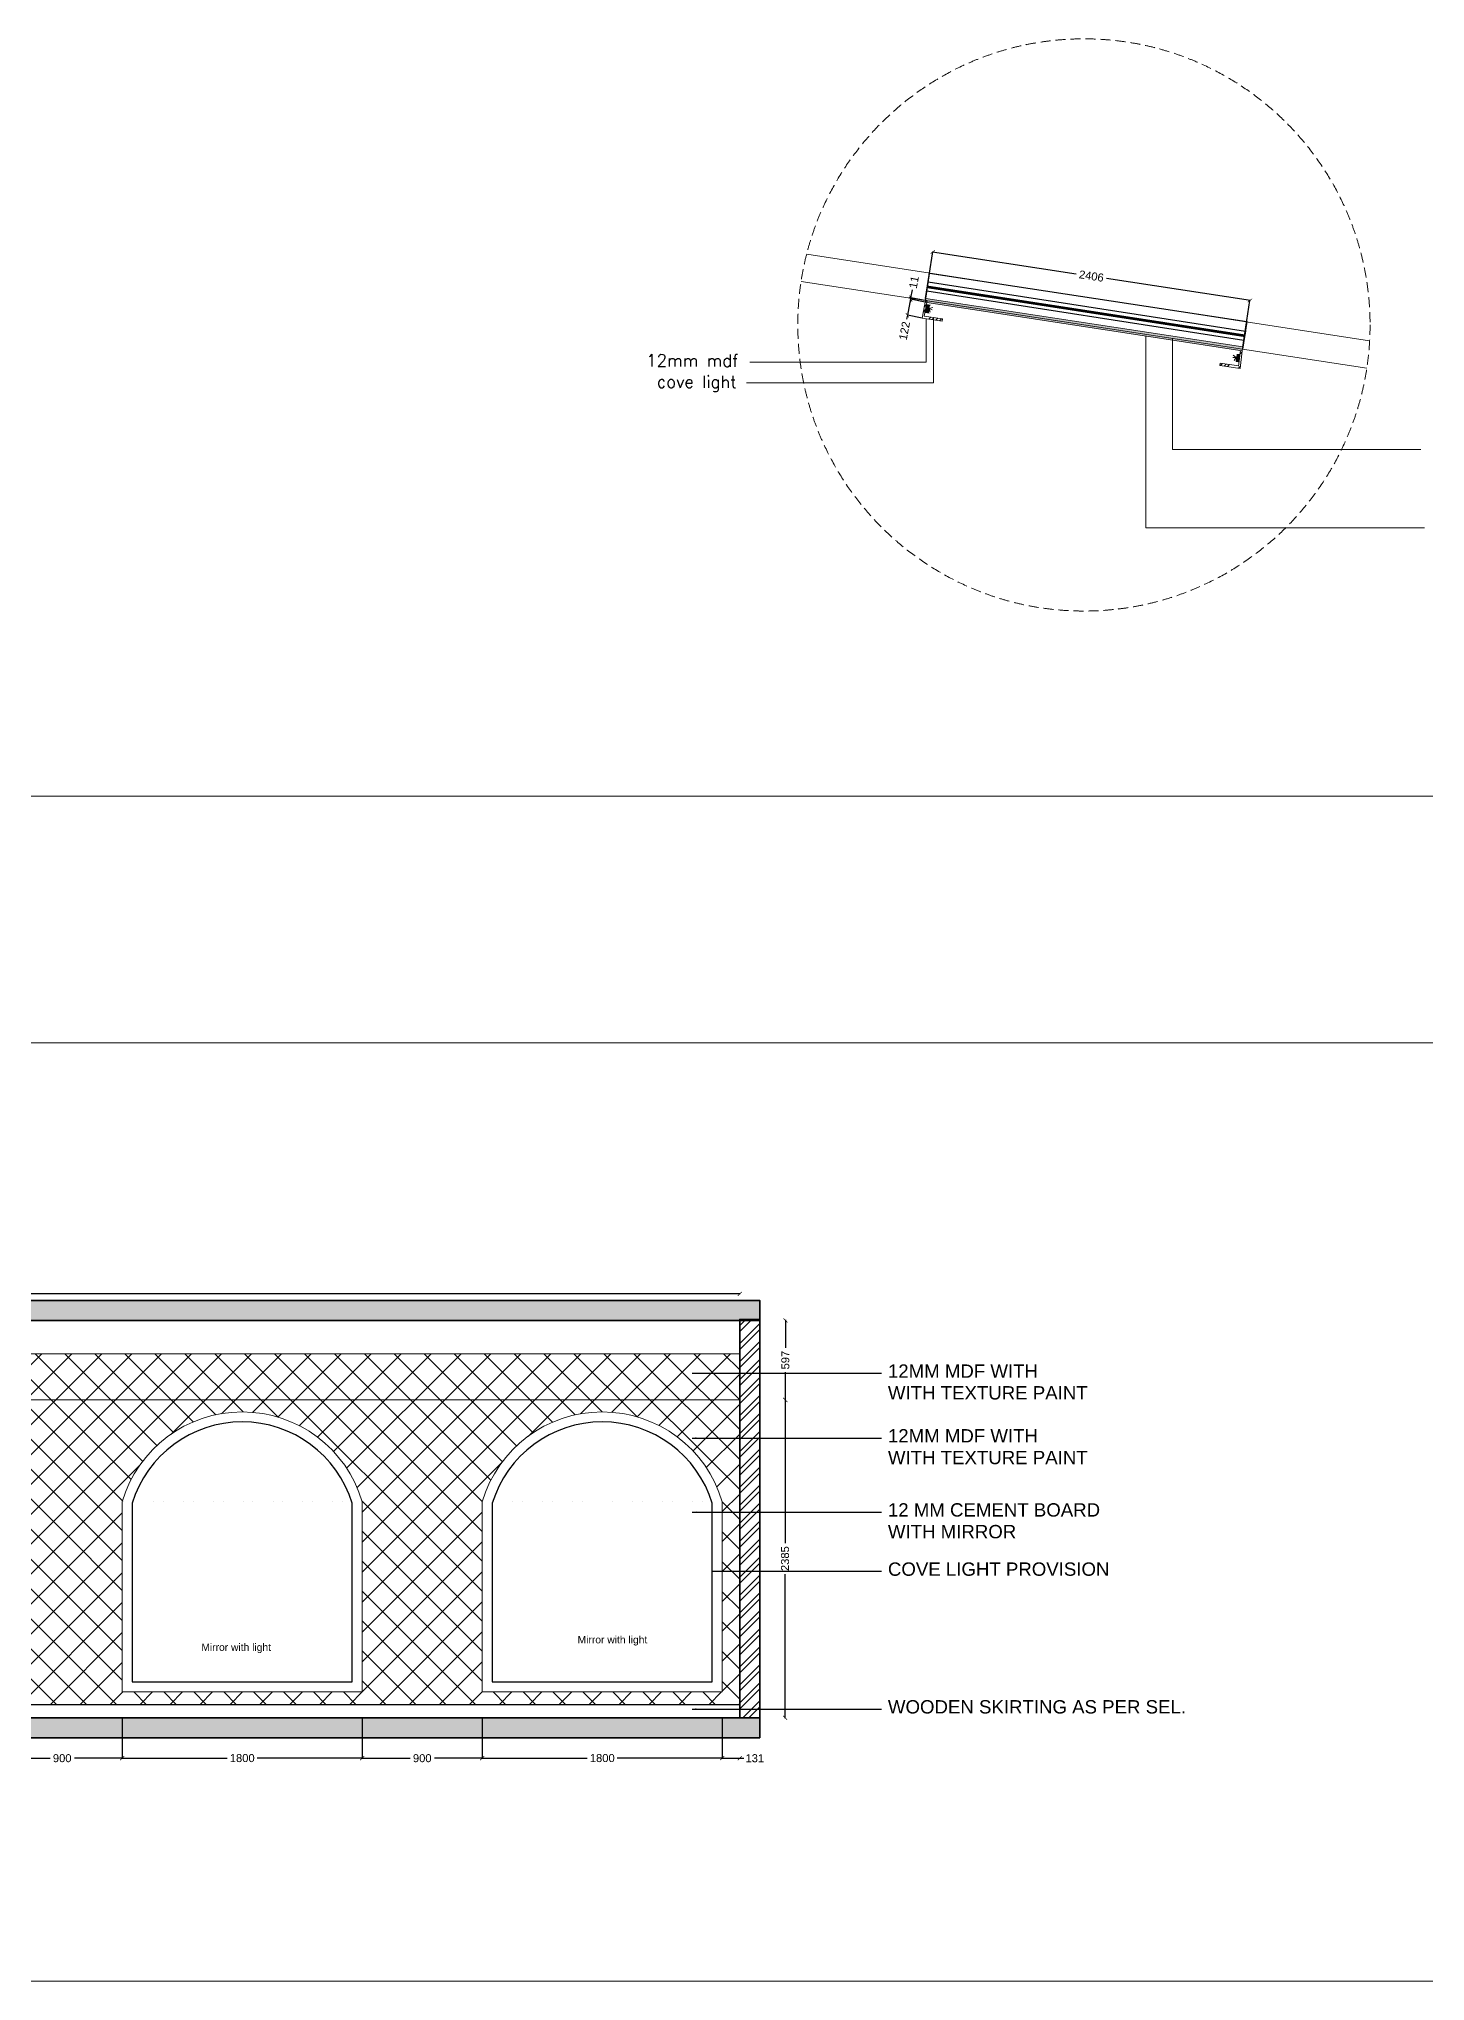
# Model space of a CAD drawing. Header units: millimetres. Extents: x 1464389 to 1998638, y -29162 to 256806.
# Drawn here: x 1582539 to 1592935, y 137483 to 152050 of the extents above; entities that cross this region are included whole.
import ezdxf

# ---------------------------------------------------------------- set-up
doc = ezdxf.new("R2010")
doc.units = ezdxf.units.MM
doc.header["$LTSCALE"] = 15
doc.header["$PDMODE"] = 35
doc.linetypes.add('DASHED2', pattern=[0.375, 0.25, -0.125])
doc.layers.get('0').update_dxf_attribs({"lineweight": 5})
for name, color, linetype in [('0_COVE_loop', 30, 'Continuous'), ('A-WNDW', 4, 'Continuous'), ('GFC Walls', 14, 'Continuous'), ('LS_DR_Skirting', 154, 'Continuous'), ('Text', 250, 'Continuous')]:
    doc.layers.add(name, color=color, linetype=linetype)
for name, color, linetype, lineweight in [('false ceiling', 124, 'Continuous', 9), ('Hatch', 252, 'Continuous', 15), ('LS_DR_Wall', 5, 'Continuous', 35)]:
    doc.layers.add(name, color=color, linetype=linetype, lineweight=lineweight)
doc.layers.add('TEXTS', color=7, linetype='Continuous', true_color=0x636466)
doc.styles.add('ARIAL', font='arial.ttf')
doc.styles.add('ROMANS', font='romans.shx')
doc.dimstyles.new('SC-25', dxfattribs={"dimtxt": 60, "dimasz": 30, "dimexe": 0, "dimexo": 0, "dimgap": 25, "dimtad": 0, "dimdec": 0, "dimzin": 0, "dimdsep": 46, "dimtxsty": 'ARIAL', "dimblk": 'ARCHTICK', "dimcen": 0.09, "dimdle": 3, "dimclrd": 251, "dimclre": 251, "dimclrt": 1, "dimadec": 0, "dimazin": 0, "dimtfac": 1, "dimtdec": 0, "dimtofl": 0, "dimtmove": 0, "dimatfit": 2, "dimfxl": 100, "dimtolj": 1, "dimtzin": 0, "dimarcsym": 0})

# ---------------------------------------------------------------- blocks, each defined once
blk = doc.blocks.new('_ArchTick')
at = {"color": 0, "linetype": 'ByBlock', "const_width": 0.15}
blk.add_lwpolyline([(-0.5, -0.5), (0.5, 0.5)], dxfattribs=at)
blk = doc.blocks.new('*D2415')
at = {"color": 251, "lineweight": -2, "ltscale": 0.25, "transparency": 16777216}
for p, q in [((1589189, 150103), (1589243, 150453)), ((1589240, 150454), (1590318, 150288)), ((1591624, 150089), (1590546, 150254)), ((1591568, 149739), (1591621, 150089))]:
    blk.add_line(p, q, dxfattribs=at)
at = {"layer": 'Defpoints', "color": 0, "ltscale": 0.25, "transparency": 16777216}
for p in [(1589189, 150103), (1591621, 150089), (1591568, 149739)]:
    blk.add_point(p, dxfattribs=at)
at = {"color": 251, "lineweight": -2, "ltscale": 0.25, "transparency": 16777216, "xscale": 30, "yscale": 30, "zscale": 30}
for p, rotation in [((1589243, 150453), 171.3006715923845), ((1591621, 150089), 351.3006715923845)]:
    blk.add_blockref('_ArchTick', p, dxfattribs=dict(at, rotation=rotation))
at = {"color": 1, "ltscale": 0.25, "transparency": 16777216, "insert": (1590432, 150271), "char_height": 60, "attachment_point": 5, "rotation": 351.3007, "style": 'ARIAL'}
blk.add_mtext('\\A1;2406', dxfattribs=at)
blk = doc.blocks.new('*D2426')
at = {"color": 251, "lineweight": -2, "ltscale": 0.25, "transparency": 16777216}
for p, q in [((1589077, 150097), (1589071, 150067)), ((1589197, 150074), (1589077, 150097)), ((1589079, 150108), (1589090, 150167)), ((1589199, 150085), (1589079, 150108))]:
    blk.add_line(p, q, dxfattribs=at)
at = {"layer": 'Defpoints', "color": 0, "ltscale": 0.25, "transparency": 16777216}
for p in [(1589079, 150108), (1589197, 150074), (1589199, 150085)]:
    blk.add_point(p, dxfattribs=at)
at = {"color": 251, "lineweight": -2, "ltscale": 0.25, "transparency": 16777216, "xscale": 30, "yscale": 30, "zscale": 30}
for p, rotation in [((1589077, 150097), 79.25539996374776), ((1589079, 150108), 259.2553999637477)]:
    blk.add_blockref('_ArchTick', p, dxfattribs=dict(at, rotation=rotation))
at = {"color": 1, "ltscale": 0.25, "transparency": 16777216, "insert": (1589101, 150225), "char_height": 60, "attachment_point": 5, "rotation": 79.2554, "style": 'ARIAL'}
blk.add_mtext('\\A1;11', dxfattribs=at)
blk = doc.blocks.new('*D2427')
at = {"color": 251, "lineweight": -2, "ltscale": 0.25, "transparency": 16777216}
for p, q in [((1589075, 150100), (1589052, 149977)), ((1589185, 150076), (1589075, 150097)), ((1589052, 149977), (1589046, 149948)), ((1589162, 149956), (1589052, 149977))]:
    blk.add_line(p, q, dxfattribs=at)
at = {"layer": 'Defpoints', "color": 0, "ltscale": 0.25, "transparency": 16777216}
for p in [(1589185, 150076), (1589052, 149977), (1589162, 149956)]:
    blk.add_point(p, dxfattribs=at)
at = {"color": 251, "lineweight": -2, "ltscale": 0.25, "transparency": 16777216, "xscale": 30, "yscale": 30, "zscale": 30}
for p, rotation in [((1589075, 150097), 79.25539996487613), ((1589052, 149977), 259.2553999648761)]:
    blk.add_blockref('_ArchTick', p, dxfattribs=dict(at, rotation=rotation))
at = {"color": 1, "ltscale": 0.25, "transparency": 16777216, "insert": (1589030, 149861), "char_height": 60, "attachment_point": 5, "rotation": 79.2554, "style": 'ARIAL'}
blk.add_mtext('\\A1;122', dxfattribs=at)
blk = doc.blocks.new('*D1819')
at = {"color": 251, "lineweight": -2, "transparency": 16777216}
for p, q in [((1569531, 142637), (1578535, 142637)), ((1587798, 142637), (1578794, 142637))]:
    blk.add_line(p, q, dxfattribs=at)
at = {"layer": 'Defpoints', "color": 0, "transparency": 16777216}
for p in [(1569534, 142637), (1587795, 142637), (1587795, 142637)]:
    blk.add_point(p, dxfattribs=at)
at = {"color": 251, "lineweight": -2, "transparency": 16777216, "xscale": 30, "yscale": 30, "zscale": 30, "rotation": 180}
blk.add_blockref('_ArchTick', (1569534, 142637), dxfattribs=at)
at = {"color": 251, "lineweight": -2, "transparency": 16777216, "xscale": 30, "yscale": 30, "zscale": 30}
blk.add_blockref('_ArchTick', (1587795, 142637), dxfattribs=at)
at = {"color": 1, "transparency": 16777216, "insert": (1578664, 142637), "char_height": 60, "attachment_point": 5, "style": 'ARIAL'}
blk.add_mtext('\\A1;18261', dxfattribs=at)
blk = doc.blocks.new('*D1820')
at = {"color": 251, "lineweight": -2, "transparency": 16777216}
for p, q in [((1588135, 141847), (1588135, 140767)), ((1588135, 139456), (1588135, 140536))]:
    blk.add_line(p, q, dxfattribs=at)
at = {"layer": 'Defpoints', "color": 0, "transparency": 16777216}
for p in [(1588135, 141844), (1588135, 139459), (1588135, 139459)]:
    blk.add_point(p, dxfattribs=at)
at = {"color": 251, "lineweight": -2, "transparency": 16777216, "xscale": 30, "yscale": 30, "zscale": 30}
for p, rotation in [((1588135, 141844), 90), ((1588135, 139459), 270)]:
    blk.add_blockref('_ArchTick', p, dxfattribs=dict(at, rotation=rotation))
at = {"color": 1, "transparency": 16777216, "insert": (1588135, 140652), "char_height": 60, "attachment_point": 5, "rotation": 90, "style": 'ARIAL'}
blk.add_mtext('\\A1;2385', dxfattribs=at)
blk = doc.blocks.new('*D1821')
at = {"color": 251, "lineweight": -2, "transparency": 16777216}
for p, q in [((1588137, 142442), (1588137, 142232)), ((1588137, 141839), (1588137, 142050))]:
    blk.add_line(p, q, dxfattribs=at)
at = {"layer": 'Defpoints', "color": 0, "transparency": 16777216}
for p in [(1588137, 142439), (1588137, 142439), (1588137, 141842)]:
    blk.add_point(p, dxfattribs=at)
at = {"color": 251, "lineweight": -2, "transparency": 16777216, "xscale": 30, "yscale": 30, "zscale": 30}
for p, rotation in [((1588137, 142439), 90), ((1588137, 141842), 270)]:
    blk.add_blockref('_ArchTick', p, dxfattribs=dict(at, rotation=rotation))
at = {"color": 1, "transparency": 16777216, "insert": (1588137, 142141), "char_height": 60, "attachment_point": 5, "rotation": 90, "style": 'ARIAL'}
blk.add_mtext('\\A1;597', dxfattribs=at)
blk = doc.blocks.new('*D1826')
at = {"color": 251, "lineweight": -2, "transparency": 16777216}
for p, q in [((1583164, 139459), (1583164, 139156)), ((1584964, 139459), (1584964, 139156)), ((1583161, 139156), (1583952, 139156)), ((1584967, 139156), (1584176, 139156))]:
    blk.add_line(p, q, dxfattribs=at)
at = {"layer": 'Defpoints', "color": 0, "transparency": 16777216}
for p in [(1583164, 139459), (1584964, 139459), (1584964, 139156)]:
    blk.add_point(p, dxfattribs=at)
at = {"color": 251, "lineweight": -2, "transparency": 16777216, "xscale": 30, "yscale": 30, "zscale": 30, "rotation": 180}
blk.add_blockref('_ArchTick', (1583164, 139156), dxfattribs=at)
at = {"color": 251, "lineweight": -2, "transparency": 16777216, "xscale": 30, "yscale": 30, "zscale": 30}
blk.add_blockref('_ArchTick', (1584964, 139156), dxfattribs=at)
at = {"color": 1, "transparency": 16777216, "insert": (1584064, 139156), "char_height": 60, "attachment_point": 5, "style": 'ARIAL', "bg_fill": 3, "box_fill_scale": 1.1, "bg_fill_color": 256, "bg_fill_true_color": 13158600, "bg_fill_transparency": 0}
blk.add_mtext('\\A1;1800', dxfattribs=at)
blk = doc.blocks.new('*D1827')
at = {"color": 251, "lineweight": -2, "transparency": 16777216}
for p, q in [((1585864, 139459), (1585864, 139156)), ((1587664, 139459), (1587664, 139156)), ((1585861, 139156), (1586652, 139156)), ((1587667, 139156), (1586876, 139156))]:
    blk.add_line(p, q, dxfattribs=at)
at = {"layer": 'Defpoints', "color": 0, "transparency": 16777216}
for p in [(1585864, 139459), (1587664, 139459), (1587664, 139156)]:
    blk.add_point(p, dxfattribs=at)
at = {"color": 251, "lineweight": -2, "transparency": 16777216, "xscale": 30, "yscale": 30, "zscale": 30, "rotation": 180}
blk.add_blockref('_ArchTick', (1585864, 139156), dxfattribs=at)
at = {"color": 251, "lineweight": -2, "transparency": 16777216, "xscale": 30, "yscale": 30, "zscale": 30}
blk.add_blockref('_ArchTick', (1587664, 139156), dxfattribs=at)
at = {"color": 1, "transparency": 16777216, "insert": (1586764, 139156), "char_height": 60, "attachment_point": 5, "style": 'ARIAL', "bg_fill": 3, "box_fill_scale": 1.1, "bg_fill_color": 256, "bg_fill_true_color": 13158600, "bg_fill_transparency": 0}
blk.add_mtext('\\A1;1800', dxfattribs=at)
blk = doc.blocks.new('*D1835')
at = {"color": 251, "lineweight": -2, "transparency": 16777216}
for p, q in [((1582261, 139155), (1582623, 139155)), ((1582264, 139156), (1582264, 139155)), ((1583167, 139155), (1582805, 139155))]:
    blk.add_line(p, q, dxfattribs=at)
at = {"layer": 'Defpoints', "color": 0, "transparency": 16777216}
for p in [(1582264, 139156), (1583164, 139155), (1583164, 139155)]:
    blk.add_point(p, dxfattribs=at)
at = {"color": 251, "lineweight": -2, "transparency": 16777216, "xscale": 30, "yscale": 30, "zscale": 30, "rotation": 180}
blk.add_blockref('_ArchTick', (1582264, 139155), dxfattribs=at)
at = {"color": 251, "lineweight": -2, "transparency": 16777216, "xscale": 30, "yscale": 30, "zscale": 30}
blk.add_blockref('_ArchTick', (1583164, 139155), dxfattribs=at)
at = {"color": 1, "transparency": 16777216, "insert": (1582714, 139155), "char_height": 60, "attachment_point": 5, "style": 'ARIAL', "bg_fill": 3, "box_fill_scale": 1.1, "bg_fill_color": 256, "bg_fill_true_color": 13158600, "bg_fill_transparency": 0}
blk.add_mtext('\\A1;900', dxfattribs=at)
blk = doc.blocks.new('*D1836')
at = {"color": 251, "lineweight": -2, "transparency": 16777216}
for p, q in [((1584961, 139155), (1585323, 139155)), ((1585867, 139155), (1585505, 139155)), ((1585864, 139156), (1585864, 139155))]:
    blk.add_line(p, q, dxfattribs=at)
at = {"layer": 'Defpoints', "color": 0, "transparency": 16777216}
for p in [(1584964, 139155), (1584964, 139155), (1585864, 139156)]:
    blk.add_point(p, dxfattribs=at)
at = {"color": 251, "lineweight": -2, "transparency": 16777216, "xscale": 30, "yscale": 30, "zscale": 30, "rotation": 180}
blk.add_blockref('_ArchTick', (1584964, 139155), dxfattribs=at)
at = {"color": 251, "lineweight": -2, "transparency": 16777216, "xscale": 30, "yscale": 30, "zscale": 30}
blk.add_blockref('_ArchTick', (1585864, 139155), dxfattribs=at)
at = {"color": 1, "transparency": 16777216, "insert": (1585414, 139155), "char_height": 60, "attachment_point": 5, "style": 'ARIAL', "bg_fill": 3, "box_fill_scale": 1.1, "bg_fill_color": 256, "bg_fill_true_color": 13158600, "bg_fill_transparency": 0}
blk.add_mtext('\\A1;900', dxfattribs=at)
blk = doc.blocks.new('*D1838')
at = {"color": 251, "lineweight": -2, "transparency": 16777216}
for p, q in [((1587661, 139155), (1587795, 139155)), ((1587795, 139155), (1587825, 139155))]:
    blk.add_line(p, q, dxfattribs=at)
at = {"layer": 'Defpoints', "color": 0, "transparency": 16777216}
blk.add_point((1587664, 139155), dxfattribs=at)
at = {"color": 251, "lineweight": -2, "transparency": 16777216, "xscale": 30, "yscale": 30, "zscale": 30, "rotation": 180}
blk.add_blockref('_ArchTick', (1587664, 139155), dxfattribs=at)
at = {"color": 251, "lineweight": -2, "transparency": 16777216, "xscale": 30, "yscale": 30, "zscale": 30}
blk.add_blockref('_ArchTick', (1587795, 139155), dxfattribs=at)
at = {"color": 1, "transparency": 16777216, "insert": (1587908, 139155), "char_height": 60, "attachment_point": 5, "style": 'ARIAL', "bg_fill": 3, "box_fill_scale": 1.1, "bg_fill_color": 256, "bg_fill_true_color": 13158600, "bg_fill_transparency": 0}
blk.add_mtext('\\A1;131', dxfattribs=at)
at = {"layer": 'Defpoints', "color": 0, "transparency": 16777216}
blk.add_point((1587795, 139155), dxfattribs=at)
blk.add_point((1587795, 139155), dxfattribs=at)

msp = doc.modelspace()

# ---------------------------------------------------------------- hatches: boundary and pattern name
at = {"layer": 'Hatch', "ltscale": 0.25, "true_color": 0x636466}
h = msp.add_hatch(dxfattribs=at)
h.set_pattern_fill('ANSI34', color=251, scale=6.99424)
h.set_pattern_definition([(45, (116344.07, 103874.16), (-94.215094, 94.215094), []), (45, (116375.47, 103874.16), (-94.215094, 94.215094), []), (45, (116406.88, 103874.16), (-94.215094, 94.215094), []), (45, (116438.28, 103874.16), (-94.215094, 94.215094), [])])
h.paths.add_polyline_path([(1589177.9, 149971.6), (1589199.4, 150084.9), (1589186.8, 150086.8), (1589186.8, 150086.8), (1589186.7, 150086.8), (1589161.9, 149956.3), (1589312.6, 149933.1), (1589316, 149949.6)])
at = {"layer": 'Hatch', "ltscale": 0.25, "true_color": 0xf8d731}
h = msp.add_hatch(color=40, dxfattribs=at)
h.dxf.hatch_style = 1
h.paths.add_polyline_path([(1589209.6, 149994.3), (1589218.7, 150053.8), (1589192.6, 150058.8), (1589183, 149998.6)])
at = {"layer": 'Hatch', "ltscale": 0.25}
h = msp.add_hatch(color=256, dxfattribs=at)
h.dxf.hatch_style = 1
h.paths.add_polyline_path([(1589189.4, 150103.4), (1589186.8, 150086.8), (1591565.4, 149722.9), (1591568, 149739.5)])
at = {"layer": 'Hatch', "ltscale": 0.25, "true_color": 0xc7c8ca}
h = msp.add_hatch(color=9, dxfattribs=at)
h.dxf.hatch_style = 1
h.paths.add_polyline_path([(1591565.4, 149722.9), (1589199.4, 150084.9), (1589197.3, 150073.9), (1591563.3, 149709.4)])
at = {"layer": 'Hatch', "ltscale": 0.25, "true_color": 0x636466}
h = msp.add_hatch(dxfattribs=at)
h.set_pattern_fill('ANSI34', color=251, scale=6.99424)
h.set_pattern_definition([(45, (118667.57, 103505.23), (-94.215094, 94.215094), []), (45, (118698.98, 103505.23), (-94.215094, 94.215094), []), (45, (118730.39, 103505.23), (-94.215094, 94.215094), []), (45, (118761.79, 103505.23), (-94.215094, 94.215094), [])])
h.paths.add_polyline_path([(1591535.8, 149597.4), (1591549.4, 149711.9), (1591562, 149709.9), (1591562, 149709.9), (1591562.2, 149709.9), (1591546.5, 149577.9), (1591395.8, 149601.1), (1591397.5, 149617.9)])
at = {"layer": 'Hatch', "ltscale": 0.25, "true_color": 0xf8d731}
h = msp.add_hatch(color=40, dxfattribs=at)
h.dxf.hatch_style = 1
h.paths.add_polyline_path([(1591513, 149628.5), (1591522.2, 149687.9), (1591548.6, 149684.9), (1591539.6, 149624.6)])
at = {"layer": 'Hatch', "ltscale": 0.25}
h = msp.add_hatch(dxfattribs=at)
h.set_pattern_fill('AR-CONC', color=256)
h.set_pattern_definition([(50, (361477.82, 300033.96), (182.184669, -15.939086), [19.05, -209.55]), (355, (361477.82, 300033.96), (-35.243421, 191.056845), [15.24, -167.640584]), (100.451445, (361493, 300032.63), (146.941247, 175.117752), [16.19001, -178.090245]), (46.1842, (361477.82, 300084.76), (271.07904, -42.042328), [28.575, -314.325]), (96.635558, (361500.41, 300081.26), (237.404134, 247.426125), [24.285023, -267.13561]), (351.18415, (361477.82, 300084.76), (237.404134, 247.426125), [22.85997, -251.45973]), (21, (361503.22, 300072.06), (151.614391, -102.265198), [19.05, -209.55]), (326, (361503.22, 300072.06), (61.802028, 184.187966), [15.24, -167.64]), (71.451445, (361515.86, 300063.54), (213.41642, 81.92277), [16.19001, -178.089938]), (37.5, (361477.824, 300033.96), (3.0886033, 84.555039), [0, -165.608, 0, -170.18, 0, -168.275]), (7.5, (361477.82, 300033.96), (66.8196625, 100.180575), [0, -97.028, 0, -161.798, 0, -64.135]), (327.5, (361421.18, 300033.96), (135.590595, -5.728744), [0, -63.5, 0, -198.12, 0, -262.89]), (317.5, (361395.78, 300033.96), (148.129181, 25.426491), [0, -82.55, 0, -131.572, 0, -186.69])])
h.paths.add_polyline_path([(1587944.9, 142589.3), (1569383.9, 142589.3), (1569383.9, 142439.3), (1587944.9, 142439.3)])
h = msp.add_hatch(dxfattribs=at)
h.set_pattern_fill('ANSI32', color=256, scale=10)
h.set_pattern_definition([(45, (361645.12, 268137.73), (-67.351921, 67.351921), []), (45, (361690.02, 268137.73), (-67.351921, 67.351921), [])])
h.paths.add_polyline_path([(1587944.9, 142446.3), (1587794.9, 142446.3), (1587794.9, 139459.3), (1587944.9, 139459.3)])
h = msp.add_hatch(dxfattribs=at)
h.set_pattern_fill('ANSI37', color=256, scale=50)
h.set_pattern_definition([(45, (360435.32, 316717.3), (-112.253202, 112.253202), []), (135, (360435.32, 316717.3), (-112.253202, -112.253202), [])])
h.paths.add_polyline_path([(1587794.9, 141842.3), (1569533.9, 141842.3), (1569533.9, 139558.9), (1587794.9, 139558.9)])
edge = h.paths.add_edge_path(flags=16)
edge.add_line((1574163.9, 141078.2), (1574163.9, 140646.2))
edge.add_line((1574163.9, 140646.2), (1574163.9, 139652.3))
edge.add_line((1574163.9, 139652.3), (1572363.9, 139652.3))
edge.add_line((1572363.9, 139652.3), (1572363.9, 140646.2))
edge.add_line((1572363.9, 140646.2), (1572363.9, 141078.2))
edge.add_arc((1573263.9, 140814.5), 937.8, 16.32965, 163.67035, ccw=False)
edge = h.paths.add_edge_path(flags=16)
edge.add_arc((1575963.9, 140814.5), 937.8, 16.32965, 163.67035, ccw=False)
edge.add_line((1576863.9, 141078.2), (1576863.9, 140646.2))
edge.add_line((1576863.9, 140646.2), (1576863.9, 139652.3))
edge.add_line((1576863.9, 139652.3), (1575063.9, 139652.3))
edge.add_line((1575063.9, 139652.3), (1575063.9, 140646.2))
edge.add_line((1575063.9, 140646.2), (1575063.9, 141078.2))
edge = h.paths.add_edge_path(flags=16)
edge.add_line((1571463.9, 141078.2), (1571463.9, 140646.2))
edge.add_line((1571463.9, 140646.2), (1571463.9, 139652.3))
edge.add_line((1571463.9, 139652.3), (1569663.9, 139652.3))
edge.add_line((1569663.9, 139652.3), (1569663.9, 140646.2))
edge.add_line((1569663.9, 140646.2), (1569663.9, 141078.2))
edge.add_arc((1570563.9, 140814.5), 937.8, 16.32965, 163.67035, ccw=False)
edge = h.paths.add_edge_path(flags=16)
edge.add_arc((1578663.9, 140814.5), 937.8, 16.32965, 163.67035, ccw=False)
edge.add_line((1579563.9, 141078.2), (1579563.9, 140646.2))
edge.add_line((1579563.9, 140646.2), (1579563.9, 139652.3))
edge.add_line((1579563.9, 139652.3), (1577763.9, 139652.3))
edge.add_line((1577763.9, 139652.3), (1577763.9, 140646.2))
edge.add_line((1577763.9, 140646.2), (1577763.9, 141078.2))
edge = h.paths.add_edge_path(flags=16)
edge.add_arc((1581363.9, 140814.5), 937.8, 16.32965, 163.67035, ccw=False)
edge.add_line((1582263.9, 141078.2), (1582263.9, 140646.2))
edge.add_line((1582263.9, 140646.2), (1582263.9, 139652.3))
edge.add_line((1582263.9, 139652.3), (1580463.9, 139652.3))
edge.add_line((1580463.9, 139652.3), (1580463.9, 140646.2))
edge.add_line((1580463.9, 140646.2), (1580463.9, 141078.2))
edge = h.paths.add_edge_path(flags=16)
edge.add_arc((1584063.9, 140814.5), 937.8, 16.32965, 163.67035, ccw=False)
edge.add_line((1584963.9, 141078.2), (1584963.9, 140646.2))
edge.add_line((1584963.9, 140646.2), (1584963.9, 139652.3))
edge.add_line((1584963.9, 139652.3), (1583163.9, 139652.3))
edge.add_line((1583163.9, 139652.3), (1583163.9, 140646.2))
edge.add_line((1583163.9, 140646.2), (1583163.9, 141078.2))
edge = h.paths.add_edge_path(flags=16)
edge.add_arc((1586763.9, 140814.5), 937.8, 16.32965, 163.67035, ccw=False)
edge.add_line((1587663.9, 141078.2), (1587663.9, 140646.2))
edge.add_line((1587663.9, 140646.2), (1587663.9, 139652.3))
edge.add_line((1587663.9, 139652.3), (1585863.9, 139652.3))
edge.add_line((1585863.9, 139652.3), (1585863.9, 140646.2))
edge.add_line((1585863.9, 140646.2), (1585863.9, 141078.2))
h.paths.add_polyline_path([(1587794.9, 142189.3), (1569533.9, 142189.3), (1569533.9, 141842.3), (1587794.9, 141842.3)])
h.paths.add_polyline_path([(1573341.7, 140568), (1573341.7, 140838.6), (1573187.2, 140838.6), (1573187.2, 140568)], flags=0)
h.paths.add_polyline_path([(1573125.4, 140265.2), (1573396, 140265.2), (1573396, 140419.8), (1573125.4, 140419.8)], flags=0)
h.paths.add_polyline_path([(1576041.7, 140568), (1576041.7, 140838.6), (1575887.2, 140838.6), (1575887.2, 140568)], flags=0)
h.paths.add_polyline_path([(1575825.4, 140265.2), (1576096, 140265.2), (1576096, 140419.8), (1575825.4, 140419.8)], flags=0)
h.paths.add_polyline_path([(1578741.7, 140568), (1578741.7, 140838.6), (1578587.2, 140838.6), (1578587.2, 140568)], flags=0)
h.paths.add_polyline_path([(1578525.4, 140265.2), (1578796, 140265.2), (1578796, 140419.8), (1578525.4, 140419.8)], flags=0)
h.paths.add_polyline_path([(1581441.7, 140568), (1581441.7, 140838.6), (1581287.2, 140838.6), (1581287.2, 140568)], flags=0)
h.paths.add_polyline_path([(1581225.4, 140265.2), (1581496, 140265.2), (1581496, 140419.8), (1581225.4, 140419.8)], flags=0)
h.paths.add_polyline_path([(1584141.7, 140568), (1584141.7, 140838.6), (1583987.2, 140838.6), (1583987.2, 140568)], flags=0)
h.paths.add_polyline_path([(1583925.4, 140265.2), (1584196, 140265.2), (1584196, 140419.8), (1583925.4, 140419.8)], flags=0)
h.paths.add_polyline_path([(1586841.7, 140568), (1586841.7, 140838.6), (1586687.2, 140838.6), (1586687.2, 140568)], flags=0)
h.paths.add_polyline_path([(1586625.4, 140265.2), (1586896, 140265.2), (1586896, 140419.8), (1586625.4, 140419.8)], flags=0)
h.paths.add_polyline_path([(1570641.7, 140568), (1570641.7, 140838.6), (1570487.2, 140838.6), (1570487.2, 140568)], flags=0)
h.paths.add_polyline_path([(1570425.4, 140265.2), (1570696, 140265.2), (1570696, 140419.8), (1570425.4, 140419.8)], flags=0)
h.paths.add_polyline_path([(1570108.5, 140765.6), (1570108.5, 141036.2), (1569954, 141036.2), (1569954, 140765.6)], flags=0)
h.paths.add_polyline_path([(1586562.7, 139986.3), (1587112.8, 139986.3), (1587112.8, 140100), (1586562.7, 140100)], flags=0)
h.paths.add_polyline_path([(1583741, 139929.9), (1584291.1, 139929.9), (1584291.1, 140043.6), (1583741, 140043.6)], flags=0)
h.paths.add_polyline_path([(1581093, 139936.8), (1581643.1, 139936.8), (1581643.1, 140050.5), (1581093, 140050.5)], flags=0)
h.paths.add_polyline_path([(1578514.9, 139881), (1579065, 139881), (1579065, 139994.7), (1578514.9, 139994.7)], flags=0)
h.paths.add_polyline_path([(1575679.3, 139916.5), (1576229.3, 139916.5), (1576229.3, 140030.2), (1575679.3, 140030.2)], flags=0)
h.paths.add_polyline_path([(1570284.9, 140051.1), (1570835, 140051.1), (1570835, 140164.8), (1570284.9, 140164.8)], flags=0)
h.paths.add_polyline_path([(1573040.5, 140051.1), (1573590.6, 140051.1), (1573590.6, 140164.8), (1573040.5, 140164.8)], flags=0)
h.paths.add_polyline_path([(1578517.1, 141860.2), (1579598.6, 141860.2), (1579598.6, 141950.2), (1578517.1, 141950.2)], flags=16)
h = msp.add_hatch(dxfattribs=at)
h.set_pattern_fill('AR-CONC', color=256)
h.set_pattern_definition([(50, (361477.82, 296903.96), (182.184669, -15.939086), [19.05, -209.55]), (355, (361477.82, 296903.96), (-35.243421, 191.056845), [15.24, -167.640584]), (100.451445, (361493, 296902.63), (146.941247, 175.117752), [16.19001, -178.090245]), (46.1842, (361477.82, 296954.76), (271.07904, -42.042328), [28.575, -314.325]), (96.635558, (361500.41, 296951.26), (237.404134, 247.426125), [24.285023, -267.13561]), (351.18415, (361477.82, 296954.76), (237.404134, 247.426125), [22.85997, -251.45973]), (21, (361503.22, 296942.06), (151.614391, -102.265198), [19.05, -209.55]), (326, (361503.22, 296942.06), (61.802028, 184.187966), [15.24, -167.64]), (71.451445, (361515.86, 296933.54), (213.41642, 81.92277), [16.19001, -178.089938]), (37.5, (361477.824, 296903.96), (3.0886033, 84.555039), [0, -165.608, 0, -170.18, 0, -168.275]), (7.5, (361477.82, 296903.96), (66.8196625, 100.180575), [0, -97.028, 0, -161.798, 0, -64.135]), (327.5, (361421.18, 296903.96), (135.590595, -5.728744), [0, -63.5, 0, -198.12, 0, -262.89]), (317.5, (361395.78, 296903.96), (148.129181, 25.426491), [0, -82.55, 0, -131.572, 0, -186.69])])
h.paths.add_polyline_path([(1587944.9, 139459.3), (1569383.9, 139459.3), (1569383.9, 139309.3), (1587944.9, 139309.3)])

# ---------------------------------------------------------------- linework, layer by layer
for p, q in [((1589186.7, 150086.9), (1589218.6, 150290.3)), ((1591563.3, 149709.4), (1591598, 149930.2)), ((1591565.4, 149722.9), (1591598, 149930.2)), ((1591565.4, 149722.9), (1591598, 149930.2)), ((1569533.9, 141842.3), (1587794.9, 141842.3))]:
    msp.add_line(p, q)
at = {"ltscale": 0.25}
for p, q in [((1589186.7, 150086.9), (1591565.4, 149722.9)), ((1589189.2, 150103.4), (1591567.9, 149739.5)), ((1589189.3, 150103.4), (1591568, 149739.5)), ((1566247, 146369.9), (1615220.4, 146369.9)), ((1566247, 144519.3), (1615220.4, 144519.3)), ((1566247, 137483.3), (1615220.4, 137483.3))]:
    msp.add_line(p, q, dxfattribs=at)
for points in [[(1588297, 150435.5), (1592518.4, 149785.2)], [(1588255, 150229.7), (1589186.8, 150086.8)], [(1589197.3, 150073.9), (1591563.3, 149709.4)], [(1589161.9, 149956.3), (1589312.6, 149933.1)], [(1591565.3, 149722.2), (1592496.9, 149579.3)], [(1591547, 149577.9), (1591396.4, 149601.1)]]:
    msp.add_lwpolyline(points)
for points in [[(1589186.7, 150086.9), (1589161.9, 149956.3)], [(1589199.4, 150084.9), (1589177.7, 149970.8)], [(1589197.3, 150073.9), (1589199.4, 150084.9), (1591565.4, 149722.9)], [(1589247, 149960.6), (1589247, 149469.6), (1587844.6, 149469.6)], [(1589192.4, 149951.6), (1589192.4, 149626.3), (1587871.2, 149626.3)], [(1589174.6, 149954.3), (1589174.6, 149954.3)], [(1589177.9, 149971.6), (1589316, 149949.6), (1589312.6, 149933.1)], [(1590841.4, 149820.6), (1590841.4, 148384.1), (1592930.2, 148384.1)], [(1591040.7, 149803.2), (1591040.7, 148971.6), (1592901.5, 148971.6)], [(1591536.4, 149597.3), (1591398, 149617.9), (1591396.4, 149601.1)], [(1591550, 149711.8), (1591536.3, 149596.4)], [(1591562.7, 149709.9), (1591547, 149577.9)]]:
    msp.add_lwpolyline(points, dxfattribs=at)
at = {"color": 41, "ltscale": 0.25, "true_color": 0xf4ee51}
for points in [[(1589192.6, 150058.8), (1589218.7, 150053.8), (1589209.6, 149994.3), (1589183, 149998.6)], [(1589224.5, 150053.9), (1589198.1, 150056.9), (1589188.9, 149997.5), (1589215.6, 149993.6)], [(1589214.7, 150027.3), (1589241.8, 150034.9), (1589214.7, 150027.3), (1589238.3, 150018.1), (1589214.7, 150027.3), (1589222.1, 150000.9), (1589214.7, 150027.3)], [(1591517.5, 149661.5), (1591493.9, 149676.9), (1591517.5, 149661.5), (1591492.2, 149659.9), (1591517.5, 149661.5), (1591502.5, 149638.6), (1591517.5, 149661.5)]]:
    msp.add_lwpolyline(points, dxfattribs=at)
for points in [[(1583163.9, 140646.2), (1583163.9, 139652.3), (1584963.9, 139652.3), (1584963.9, 140646.2), (1584963.9, 141078.2, 0.7490535), (1583163.9, 141078.2), (1583163.9, 140646.2)], [(1585863.9, 140646.2), (1585863.9, 139652.3), (1587663.9, 139652.3), (1587663.9, 140646.2), (1587663.9, 141078.2, 0.7490535), (1585863.9, 141078.2), (1585863.9, 140646.2)]]:
    msp.add_lwpolyline(points, format="xyb")
at = {"color": 242, "linetype": 'DASHED2', "ltscale": 20, "true_color": 0xcd2027}
msp.add_circle((1590376, 149904.5), 2145.7, dxfattribs=at)
at = {"layer": '0_COVE_loop'}
for points in [[(1583238.9, 140646.2), (1583238.9, 139727.3), (1584888.9, 139727.3), (1584888.9, 140646.2), (1584888.9, 141067.2, 0.739561), (1583238.9, 141067.2)], [(1585938.9, 140646.2), (1585938.9, 139727.3), (1587588.9, 139727.3), (1587588.9, 140646.2), (1587588.9, 141067.2, 0.739561), (1585938.9, 141067.2)]]:
    msp.add_lwpolyline(points, format="xyb", close=True, dxfattribs=at)
at = {"layer": 'A-WNDW', "ltscale": 0.5, "const_width": 19.7}
msp.add_lwpolyline([(1591581.2, 149823.4), (1589202.8, 150189.8)], dxfattribs=at)
at = {"layer": 'A-WNDW', "ltscale": 0.5}
msp.add_lwpolyline([(1591575.9, 149788.8), (1589197.9, 150157.6), (1589208.5, 150226.7), (1591586.5, 149857.9)], close=True, dxfattribs=at)
at = {"layer": 'false ceiling'}
msp.add_lwpolyline([(1569533.9, 142189.3), (1587794.9, 142189.3)], dxfattribs=at)
at = {"layer": 'GFC Walls'}
msp.add_lwpolyline([(1589186.8, 150086.8), (1589219.1, 150293.4), (1591598, 149930.2), (1591565.4, 149722.9)], dxfattribs=at)
at = {"layer": 'LS_DR_Skirting', "ltscale": 0.25}
msp.add_lwpolyline([(1569533.9, 139558.9), (1587794.9, 139558.9)], dxfattribs=at)
at = {"layer": 'LS_DR_Wall', "ltscale": 0.25}
for points in [[(1569383.9, 142589.3), (1587944.9, 142589.3), (1587944.9, 142439.3), (1569383.9, 142439.3)], [(1587944.9, 142446.3), (1587794.9, 142446.3), (1587794.9, 139459.3), (1587944.9, 139459.3)]]:
    msp.add_lwpolyline(points, close=True, dxfattribs=at)

# ---------------------------------------------------------------- texts
at = {"ltscale": 0.25, "style": 'ROMANS'}
for s, height, p in [('12mm mdf ', 91.08, (1587093.5, 149593.4)), ('cove light ', 91.083, (1587173.2, 149433.9))]:
    msp.add_text(s, height=height, rotation=359.82261, dxfattribs=at).set_placement(p)
at = {"layer": 'Text', "style": 'ARIAL'}
for s, p in [('12MM MDF WITH', (1588906.2, 142008.5)), ('WITH TEXTURE PAINT', (1588906.2, 141845.6)), ('12MM MDF WITH', (1588906.2, 141523.3)), ('WITH TEXTURE PAINT', (1588906.2, 141360.4)), ('12 MM CEMENT BOARD', (1588906.2, 140967.5)), ('WITH MIRROR ', (1588906.2, 140804.6)), ('COVE LIGHT PROVISION', (1588906.2, 140523.4)), ('WOODEN SKIRTING AS PER SEL.', (1588906.2, 139490.7))]:
    msp.add_text(s, height=100, dxfattribs=at).set_placement(p)
at = {"layer": 'Text', "ltscale": 0.25, "char_height": 55.175, "attachment_point": 7, "style": 'ARIAL'}
for insert in [(1583486.8, 139943.8), (1586308.6, 140000.2)]:
    msp.add_mtext_dynamic_manual_height_columns('\\pxqc,t5;Mirror with light', width=1063.585, gutter_width=114.9, heights=[0], dxfattribs=dict(at, insert=insert))

# ---------------------------------------------------------------- dimensions: what is measured, and where the dimension line sits
at = {"ltscale": 0.25}
for p1, p2, distance, picture, middle in [((1589189.2, 150103.4), (1591568, 149739.5), 353.7, '*D2415', (1590432.1, 150271.1)), ((1589197.3, 150073.9), (1589199.4, 150084.9), 122.9, '*D2426', (1589100.9, 150225.1)), ((1589184.7, 150076.3), (1589161.9, 149956.3), -112.1, '*D2427', (1589029.8, 149861.1))]:
    dim = msp.add_aligned_dim(p1=p1, p2=p2, distance=distance, dimstyle='SC-25', dxfattribs=at)
    dim.commit()
    dim.dimension.update_dxf_attribs({"geometry": picture, "text_midpoint": middle})
for base, p1, p2, angle, picture, middle in [((1587794.9, 142637.1), (1569533.9, 142637.1), (1587794.9, 142637.1), 180, '*D1819', (1578664.4, 142637.1)), ((1588136.6, 142439.3), (1588136.6, 141842.3), (1588136.6, 142439.3), 90, '*D1821', (1588136.6, 142140.8)), ((1588134.6, 139459.3), (1588134.6, 141844.3), (1588134.6, 139459.3), 90, '*D1820', (1588134.6, 140651.8))]:
    dim = msp.add_linear_dim(base=base, p1=p1, p2=p2, angle=angle, dimstyle='SC-25')
    dim.commit()
    dim.dimension.update_dxf_attribs({"geometry": picture, "text_midpoint": middle})

# ---------------------------------------------------------------- leaders
at = {"layer": 'TEXTS'}
for points in [[(1587438.7, 142042), (1588858.4, 142042), (1588858.3, 142042)], [(1587438.7, 141556.8), (1588858.4, 141556.8), (1588858.3, 141556.8)], [(1587438.7, 141001), (1588858.4, 141001), (1588858.3, 141001)], [(1587588.9, 140556.9), (1588858.4, 140556.9), (1588858.3, 140556.9)]]:
    msp.add_leader(points, dimstyle='SC-25', override={"dimtad": 0}, dxfattribs=at)

# ---------------------------------------------------------------- next in the draw order: dimensions: what is measured, and where the dimension line sits
for base, p1, p2, picture, middle in [((1584963.9, 139156.2), (1583163.9, 139459.3), (1584963.9, 139459.3), '*D1826', (1584063.9, 139156.2)), ((1587663.9, 139156.2), (1585863.9, 139459.3), (1587663.9, 139459.3), '*D1827', (1586763.9, 139156.2))]:
    dim = msp.add_linear_dim(base=base, p1=p1, p2=p2, dimstyle='SC-25', override={"dimtfill": 1, "dimarcsym": 1})
    dim.commit()
    dim.dimension.update_dxf_attribs({"geometry": picture, "text_midpoint": middle})

# ---------------------------------------------------------------- next in the draw order: linework, layer by layer
at = {"layer": 'LS_DR_Wall', "ltscale": 0.25}
msp.add_lwpolyline([(1569383.9, 139459.3), (1587944.9, 139459.3), (1587944.9, 139309.3), (1569383.9, 139309.3)], close=True, dxfattribs=at)

# ---------------------------------------------------------------- next in the draw order: dimensions: what is measured, and where the dimension line sits
for base, p1, p2, picture, middle in [((1583163.9, 139155.2), (1582263.9, 139156.2), (1583163.9, 139155.2), '*D1835', (1582713.9, 139155.2)), ((1584963.9, 139155.2), (1585864.3, 139156.2), (1584963.9, 139155.2), '*D1836', (1585414.1, 139155.2)), ((1587794.9, 139155.2), (1587663.9, 139155.2), (1587794.9, 139155.2), '*D1838', (1587907.6, 139155.2))]:
    dim = msp.add_linear_dim(base=base, p1=p1, p2=p2, dimstyle='SC-25', override={"dimtfill": 1, "dimarcsym": 1})
    dim.commit()
    dim.dimension.update_dxf_attribs({"geometry": picture, "text_midpoint": middle})

# ---------------------------------------------------------------- next in the draw order: leaders
at = {"layer": 'TEXTS'}
msp.add_leader([(1587438.7, 139524.2), (1588858.4, 139524.2), (1588858.3, 139524.2)], dimstyle='SC-25', override={"dimtad": 0}, dxfattribs=at)

doc.saveas('drawing.dxf')
